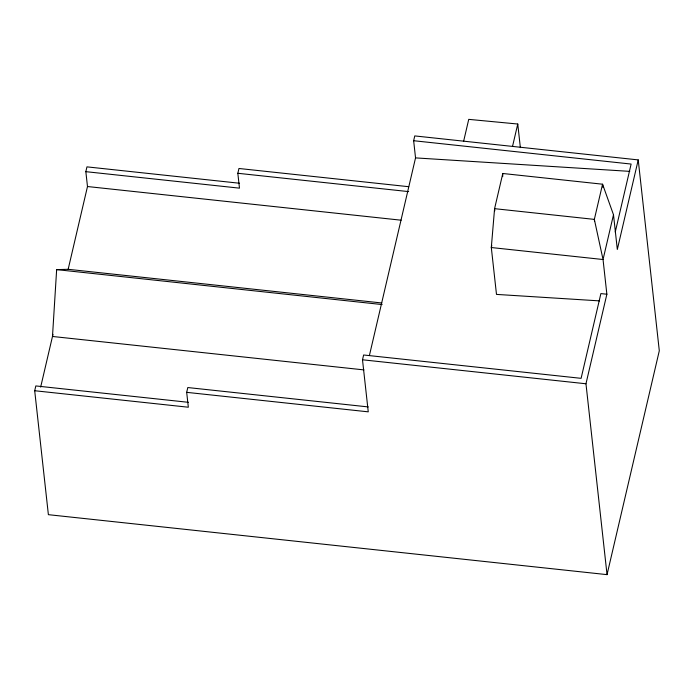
<?xml version="1.0" encoding="UTF-8"?>
<svg xmlns="http://www.w3.org/2000/svg" width="694" height="694" viewBox="0 0 694 694"><rect width="100%" height="100%" fill="white"/><g stroke="black" fill="none" stroke-linecap="round" stroke-linejoin="round"><path stroke-width="1.04" d="M502.682 176.632L502.794 173.491L602.557 184.205L613.496 214.75L617.322 249.45L638.228 159.906L414.769 135.92L413.65 140.717L415.541 157.894L369.46 355.285M381.795 302.974L68.159 269.307L56.648 269.619L52.484 336.469L363.96 369.902M638.228 159.906L659.3 350.774L607.042 574.641L48.38 514.67L34.7 390.731L35.819 385.933L188.378 402.312M68.159 269.307L87.487 186.53L85.839 171.661L86.958 166.864L239.517 183.242M40.66 387.096L52.97 334.369M34.7 390.731L188.334 407.222L186.686 392.344L187.805 387.547L368.297 406.927M85.839 171.661L239.473 188.152L237.834 173.283L238.953 168.486L408.697 186.703M186.686 392.344L368.254 411.837L362.502 359.787L363.621 354.99L581.104 378.334L600.883 293.588L606.868 294.23L585.97 383.773L607.042 574.641M463.653 141.168L468.736 119.359L517.759 124.026L520.361 147.614M502.794 173.491L494.579 208.668L491.309 247.532L496.488 294.403L599.555 300.884M512.528 146.417L517.759 124.026M491.794 245.45L491.309 247.532L603.043 259.521L606.868 294.23M613.496 214.75L603.043 259.521L594.342 219.382L602.557 184.205L602.904 187.354M615.248 232.074L631.124 164.062L413.65 140.717M415.541 157.894L629.779 171.366M237.834 173.283L408.653 191.613M87.487 186.53L401.123 220.198M56.648 269.619L382.142 304.562M362.502 359.787L585.97 383.773M594.576 221.481L594.342 219.382L494.579 208.668L494.813 210.776"/></g></svg>
